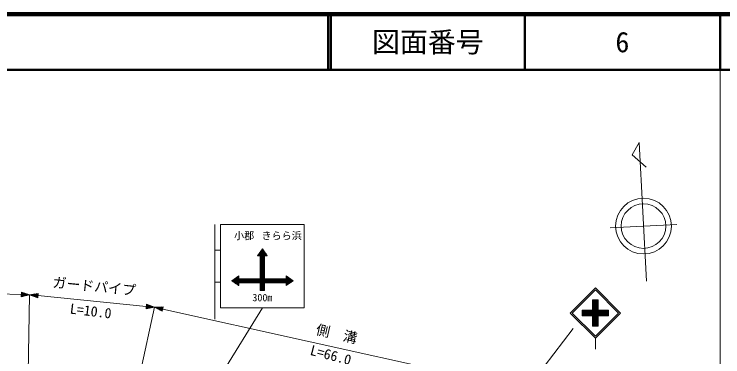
# Model space of a CAD drawing. Units: millimetres, scale not verified. Extents: x 40000 to 680000, y 20000 to 380000.
# Drawn here: x 452485 to 579500, y 318543 to 380000 of the extents above; entities that cross this region are included whole.
import ezdxf
from ezdxf.enums import TextEntityAlignment as Align

# ---------------------------------------------------------------- set-up
doc = ezdxf.new("R2010")
doc.units = ezdxf.units.MM
doc.header["$LTSCALE"] = 1000
for name, color, linetype, lineweight in [('M-BMK-SRVR', 3, 'Continuous', 13), ('M-STR-HTXT', 7, 'Continuous', 13), ('M-STR-STRC', 7, 'Continuous', 13), ('M-TTL', 2, 'Continuous', 140), ('M-TTL-BAND', 7, 'Continuous', 13), ('M-TTL-LINE', 7, 'Continuous', 50)]:
    doc.layers.add(name, color=color, linetype=linetype, lineweight=lineweight)
doc.layers.add('M-TTL-TXT', color=7, linetype='Continuous')
doc.styles.add('ＭＳ ゴシック', font='')
doc.styles.get('ＭＳ ゴシック').set_extended_font_data('MS Gothic')

msp = doc.modelspace()

# ---------------------------------------------------------------- linework, layer by layer
at = {"layer": 'M-BMK-SRVR'}
for p, q in [((564517, 356996), (563227, 354750)), ((565796, 332112), (564517, 356996)), ((563227, 354750), (565732, 352535)), ((559336, 341689), (571229, 342300))]:
    msp.add_line(p, q, dxfattribs=at)
for radius in [5000, 4000]:
    msp.add_circle((565282, 341988), radius, dxfattribs=at)
at = {"layer": 'M-STR-HTXT'}
for p, q in [((321756, 333011), (453760, 329715)), ((453770, 330117), (453750, 329313)), ((455259, 329678), (453750, 329313)), ((454052, 329386), (453752, 329394)), ((453754, 329474), (454354, 329459)), ((454656, 329532), (453756, 329554)), ((453758, 329635), (454957, 329605)), ((455259, 329678), (453760, 329715)), ((453762, 329796), (454961, 329766)), ((454664, 329853), (453764, 329876)), ((453766, 329956), (454366, 329941)), ((454068, 330029), (453768, 330037)), ((455259, 329678), (453770, 330117)), ((455259, 329678), (454740, 301949)), ((455259, 329678), (456792, 329928)), ((455259, 329678), (456712, 329128)), ((455259, 329678), (456752, 329528)), ((456744, 329448), (455550, 329568)), ((456760, 329608), (455566, 329728)), ((455840, 329458), (456736, 329368)), ((455872, 329778), (456768, 329688)), ((456728, 329288), (456131, 329348)), ((456776, 329768), (456179, 329828)), ((456421, 329238), (456720, 329208)), ((456485, 329878), (456784, 329848)), ((456712, 329128), (456792, 329928)), ((456752, 329528), (476153, 327578)), ((476193, 327978), (476113, 327178)), ((477064, 327648), (476169, 327738)), ((476177, 327818), (476774, 327758)), ((476484, 327868), (476185, 327898)), ((477645, 327428), (476193, 327978)), ((477645, 327428), (471080, 297378)), ((477645, 327428), (476113, 327178)), ((476419, 327228), (476121, 327258)), ((476129, 327338), (476726, 327278)), ((477032, 327328), (476137, 327418)), ((476145, 327498), (477339, 327378)), ((477645, 327428), (476153, 327578)), ((476161, 327658), (477355, 327538)), ((477645, 327428), (479197, 327496)), ((477645, 327428), (479023, 326711)), ((477645, 327428), (479110, 327103)), ((479092, 327025), (477921, 327284)), ((479127, 327182), (477956, 327441)), ((478196, 327141), (479075, 326946)), ((478266, 327455), (479145, 327260)), ((479058, 326868), (478472, 326998)), ((479162, 327339), (478576, 327469)), ((478747, 326854), (479040, 326790)), ((478886, 327482), (479179, 327417)), ((479023, 326711), (479197, 327496)), ((479110, 327103), (539398, 313753))]:
    msp.add_line(p, q, dxfattribs=at)
at = {"layer": 'M-STR-STRC'}
for p, q in [((488475, 342303), (488475, 325303)), ((489475, 342303), (489475, 327303)), ((489475, 342303), (504475, 342303)), ((504475, 342303), (504475, 327303)), ((496100, 336687), (496975, 337937)), ((496758, 337627), (497014, 337882)), ((496975, 337937), (497850, 336687)), ((488475, 337678), (489475, 337678)), ((496600, 336687), (496100, 336687)), ((496101, 336687), (497130, 337716)), ((496109, 336687), (496104, 336693)), ((496251, 336687), (496162, 336776)), ((496392, 336687), (496220, 336859)), ((496243, 336687), (497188, 337633)), ((496533, 336687), (496279, 336942)), ((497350, 336012), (496337, 337025)), ((496384, 336687), (497246, 337550)), ((497350, 336153), (496395, 337109)), ((496428, 337155), (497072, 337799)), ((497350, 336295), (496453, 337192)), ((497350, 336436), (496512, 337275)), ((496525, 336687), (497305, 337466)), ((497350, 336578), (496570, 337358)), ((496600, 336621), (497363, 337383)), ((496600, 336479), (497421, 337300)), ((496600, 336338), (497479, 337217)), ((496600, 336196), (497538, 337134)), ((496600, 336055), (497596, 337051)), ((496600, 336687), (496600, 332562)), ((496600, 335913), (497350, 336663)), ((497350, 335871), (496600, 336621)), ((497382, 336687), (496628, 337441)), ((497523, 336687), (496686, 337524)), ((497665, 336687), (496744, 337608)), ((497806, 336687), (496803, 337691)), ((497623, 337012), (496861, 337774)), ((497293, 337484), (496919, 337857)), ((497350, 336687), (497350, 332562)), ((497850, 336687), (497350, 336687)), ((497374, 336687), (497654, 336967)), ((497515, 336687), (497712, 336884)), ((497657, 336687), (497771, 336801)), ((497798, 336687), (497829, 336718)), ((496600, 335772), (497350, 336522)), ((497350, 335729), (496600, 336479)), ((496600, 335631), (497350, 336381)), ((497350, 335588), (496600, 336338)), ((496600, 335489), (497350, 336239)), ((497350, 335446), (496600, 336196)), ((496600, 335348), (497350, 336098)), ((497350, 335305), (496600, 336055)), ((496600, 335206), (497350, 335956)), ((497350, 335163), (496600, 335913)), ((496600, 335065), (497350, 335815)), ((497350, 335022), (496600, 335772)), ((496600, 334924), (497350, 335674)), ((497350, 334881), (496600, 335631)), ((496600, 334782), (497350, 335532)), ((497350, 334739), (496600, 335489)), ((496600, 334641), (497350, 335391)), ((497350, 334598), (496600, 335348)), ((496600, 334499), (497350, 335249)), ((497350, 334456), (496600, 335206)), ((496600, 334358), (497350, 335108)), ((497350, 334315), (496600, 335065)), ((496600, 334216), (497350, 334966)), ((497350, 334174), (496600, 334924)), ((496600, 334075), (497350, 334825)), ((497350, 334032), (496600, 334782)), ((496600, 333934), (497350, 334684)), ((497350, 333891), (496600, 334641)), ((496600, 333792), (497350, 334542)), ((497350, 333749), (496600, 334499)), ((496600, 333651), (497350, 334401)), ((497350, 333608), (496600, 334358)), ((496600, 333509), (497350, 334259)), ((497350, 333466), (496600, 334216)), ((496600, 333368), (497350, 334118)), ((497350, 333325), (496600, 334075)), ((491475, 332187), (492725, 333062)), ((491632, 332077), (492367, 332811)), ((491716, 332019), (492725, 333028)), ((491799, 331961), (492725, 332887)), ((493347, 331812), (492356, 332804)), ((492725, 332576), (492439, 332862)), ((492725, 332717), (492522, 332920)), ((492725, 332859), (492605, 332978)), ((492725, 333000), (492689, 333037)), ((492725, 333062), (492725, 332562)), ((495893, 331812), (497350, 333269)), ((496034, 331812), (497350, 333128)), ((496176, 331812), (497350, 332986)), ((496317, 331812), (497350, 332845)), ((496600, 333226), (497350, 333976)), ((497350, 333184), (496600, 333934)), ((496600, 333085), (497350, 333835)), ((497350, 333042), (496600, 333792)), ((496600, 332944), (497350, 333694)), ((497350, 332901), (496600, 333651)), ((496600, 332802), (497350, 333552)), ((497350, 332759), (496600, 333509)), ((496600, 332661), (497350, 333411)), ((497350, 332618), (496600, 333368)), ((498014, 331812), (496600, 333226)), ((497873, 331812), (496600, 333085)), ((497732, 331812), (496600, 332944)), ((497590, 331812), (496600, 332802)), ((500560, 331812), (501569, 332821)), ((501225, 332562), (501225, 333062)), ((501225, 333062), (502475, 332187)), ((501225, 333043), (501236, 333054)), ((501225, 332902), (501320, 332996)), ((502209, 332001), (501225, 332986)), ((501225, 332760), (501403, 332938)), ((501225, 332619), (501486, 332880)), ((502126, 331943), (501225, 332844)), ((502293, 332059), (501441, 332911)), ((488475, 331928), (489475, 331928)), ((492725, 331312), (491475, 332187)), ((491752, 331993), (491524, 332221)), ((491549, 332135), (491895, 332481)), ((492224, 331663), (491607, 332280)), ((492695, 331333), (491690, 332338)), ((492725, 331445), (491774, 332396)), ((492725, 331586), (491857, 332454)), ((491882, 331902), (492725, 332746)), ((492725, 331727), (491940, 332513)), ((491965, 331844), (492725, 332604)), ((492782, 331812), (492023, 332571)), ((492048, 331786), (492825, 332562)), ((492923, 331812), (492106, 332629)), ((492132, 331728), (492966, 332562)), ((493065, 331812), (492190, 332687)), ((492215, 331669), (493108, 332562)), ((493206, 331812), (492273, 332746)), ((492298, 331611), (493249, 332562)), ((492381, 331553), (493390, 332562)), ((492464, 331495), (492725, 331756)), ((492548, 331437), (492725, 331614)), ((492725, 332562), (496600, 332562)), ((492725, 331812), (496600, 331812)), ((492725, 331812), (492725, 331312)), ((493489, 331812), (492739, 332562)), ((492782, 331812), (493532, 332562)), ((493630, 331812), (492880, 332562)), ((492923, 331812), (493673, 332562)), ((493772, 331812), (493022, 332562)), ((493065, 331812), (493815, 332562)), ((493913, 331812), (493163, 332562)), ((493206, 331812), (493956, 332562)), ((494055, 331812), (493305, 332562)), ((493347, 331812), (494097, 332562)), ((494196, 331812), (493446, 332562)), ((493489, 331812), (494239, 332562)), ((494337, 331812), (493587, 332562)), ((493630, 331812), (494380, 332562)), ((494479, 331812), (493729, 332562)), ((493772, 331812), (494522, 332562)), ((494620, 331812), (493870, 332562)), ((493913, 331812), (494663, 332562)), ((494762, 331812), (494012, 332562)), ((494055, 331812), (494805, 332562)), ((494903, 331812), (494153, 332562)), ((494196, 331812), (494946, 332562)), ((495045, 331812), (494295, 332562)), ((494337, 331812), (495087, 332562)), ((495186, 331812), (494436, 332562)), ((494479, 331812), (495229, 332562)), ((495327, 331812), (494577, 332562)), ((494620, 331812), (495370, 332562)), ((495469, 331812), (494719, 332562)), ((494762, 331812), (495512, 332562)), ((495610, 331812), (494860, 332562)), ((494903, 331812), (495653, 332562)), ((495752, 331812), (495002, 332562)), ((495045, 331812), (495795, 332562)), ((495893, 331812), (495143, 332562)), ((495186, 331812), (495936, 332562)), ((496034, 331812), (495284, 332562)), ((495327, 331812), (496077, 332562)), ((496176, 331812), (495426, 332562)), ((495469, 331812), (496219, 332562)), ((496317, 331812), (495567, 332562)), ((495610, 331812), (496360, 332562)), ((496459, 331812), (495709, 332562)), ((495752, 331812), (496502, 332562)), ((497350, 331062), (495850, 332562)), ((497350, 331204), (495992, 332562)), ((497350, 331345), (496133, 332562)), ((497350, 331486), (496274, 332562)), ((497350, 331628), (496416, 332562)), ((496459, 331812), (497350, 332704)), ((497350, 331769), (496557, 332562)), ((497449, 331812), (496600, 332661)), ((496600, 331812), (497350, 332562)), ((496600, 331671), (497492, 332562)), ((496600, 331529), (497633, 332562)), ((496600, 331388), (497774, 332562)), ((496600, 331247), (497916, 332562)), ((496600, 331105), (498057, 332562)), ((496600, 331812), (496600, 330437)), ((496600, 330964), (497350, 331714)), ((497350, 330921), (496600, 331671)), ((496600, 330822), (497350, 331572)), ((497350, 330779), (496600, 331529)), ((497350, 332562), (501225, 332562)), ((497350, 331812), (497350, 330437)), ((497350, 331812), (501225, 331812)), ((498156, 331812), (497406, 332562)), ((497449, 331812), (498199, 332562)), ((498297, 331812), (497547, 332562)), ((497590, 331812), (498340, 332562)), ((498439, 331812), (497689, 332562)), ((497732, 331812), (498482, 332562)), ((498580, 331812), (497830, 332562)), ((497873, 331812), (498623, 332562)), ((498721, 331812), (497971, 332562)), ((498014, 331812), (498764, 332562)), ((498863, 331812), (498113, 332562)), ((498156, 331812), (498906, 332562)), ((499004, 331812), (498254, 332562)), ((498297, 331812), (499047, 332562)), ((499146, 331812), (498396, 332562)), ((498439, 331812), (499189, 332562)), ((499287, 331812), (498537, 332562)), ((498580, 331812), (499330, 332562)), ((499429, 331812), (498679, 332562)), ((498721, 331812), (499471, 332562)), ((499570, 331812), (498820, 332562)), ((498863, 331812), (499613, 332562)), ((499711, 331812), (498961, 332562)), ((499004, 331812), (499754, 332562)), ((499853, 331812), (499103, 332562)), ((499146, 331812), (499896, 332562)), ((499994, 331812), (499244, 332562)), ((499287, 331812), (500037, 332562)), ((500136, 331812), (499386, 332562)), ((499429, 331812), (500179, 332562)), ((500277, 331812), (499527, 332562)), ((499570, 331812), (500320, 332562)), ((500419, 331812), (499669, 332562)), ((499711, 331812), (500461, 332562)), ((500560, 331812), (499810, 332562)), ((499853, 331812), (500603, 332562)), ((500701, 331812), (499951, 332562)), ((499994, 331812), (500744, 332562)), ((500843, 331812), (500093, 332562)), ((500136, 331812), (500886, 332562)), ((500984, 331812), (500234, 332562)), ((500277, 331812), (501027, 332562)), ((501126, 331812), (500376, 332562)), ((500419, 331812), (501169, 332562)), ((501544, 331535), (500517, 332562)), ((501627, 331594), (500658, 332562)), ((500701, 331812), (501652, 332763)), ((501710, 331652), (500800, 332562)), ((500843, 331812), (501736, 332705)), ((501793, 331710), (500941, 332562)), ((500984, 331812), (501819, 332647)), ((501877, 331768), (501083, 332562)), ((501126, 331812), (501902, 332589)), ((501960, 331827), (501224, 332562)), ((502043, 331885), (501225, 332703)), ((501225, 331770), (501985, 332530)), ((501225, 331629), (502068, 332472)), ((501225, 331487), (502151, 332414)), ((501225, 331346), (502235, 332356)), ((502475, 332187), (501225, 331312)), ((501225, 331312), (501225, 331812)), ((501461, 331477), (501225, 331713)), ((501378, 331419), (501225, 331571)), ((501584, 331563), (502318, 332297)), ((502376, 332118), (501912, 332581)), ((502055, 331893), (502401, 332239)), ((502459, 332176), (502384, 332251)), ((492631, 331378), (492725, 331473)), ((492714, 331320), (492725, 331331)), ((496600, 330681), (497350, 331431)), ((497350, 330638), (496600, 331388)), ((496600, 330539), (497350, 331289)), ((497350, 330497), (496600, 331247)), ((497268, 330437), (496600, 331105)), ((497127, 330437), (496600, 330964)), ((496985, 330437), (496600, 330822)), ((496844, 330437), (496600, 330681)), ((496702, 330437), (496600, 330539)), ((496600, 330437), (497350, 330437)), ((496639, 330437), (497350, 331148)), ((496781, 330437), (497350, 331007)), ((496922, 330437), (497350, 330865)), ((497064, 330437), (497350, 330724)), ((497205, 330437), (497350, 330582)), ((497346, 330437), (497350, 330441)), ((501294, 331361), (501225, 331430)), ((552163, 326392), (556663, 330892)), ((552517, 326392), (556663, 330538)), ((561163, 326391), (556663, 330892)), ((560810, 326391), (556663, 330538)), ((555205, 325892), (557164, 327851)), ((555347, 325892), (557164, 327709)), ((556165, 328751), (556164, 326892)), ((556164, 327982), (556934, 328751)), ((556164, 327841), (557075, 328751)), ((556164, 327699), (557165, 328699)), ((556164, 327558), (557165, 328558)), ((556164, 327416), (557165, 328417)), ((556164, 327275), (557165, 328275)), ((556164, 327133), (557165, 328134)), ((557164, 327000), (556164, 328000)), ((556164, 326992), (557164, 327992)), ((558131, 325891), (556164, 327859)), ((557990, 325891), (556164, 327717)), ((556165, 328751), (557165, 328751)), ((556165, 328689), (556227, 328751)), ((556165, 328548), (556368, 328751)), ((556165, 328406), (556509, 328751)), ((556165, 328265), (556651, 328751)), ((556165, 328124), (556792, 328751)), ((557164, 327707), (556165, 328707)), ((557164, 327566), (556165, 328565)), ((557164, 327424), (556165, 328424)), ((557164, 327283), (556165, 328283)), ((557164, 327142), (556165, 328141)), ((557164, 327848), (556261, 328751)), ((557164, 327990), (556403, 328751)), ((557165, 328131), (556544, 328751)), ((557165, 328273), (556686, 328751)), ((557165, 328414), (556827, 328751)), ((557165, 328555), (556969, 328751)), ((557165, 328697), (557110, 328751)), ((557165, 328751), (557164, 326891)), ((496975, 327303), (475626, 292799)), ((489475, 327303), (504475, 327303)), ((554303, 326892), (554303, 325892)), ((554303, 326892), (556164, 326892)), ((554303, 326828), (554367, 326892)), ((554303, 326687), (554508, 326892)), ((554303, 326545), (554650, 326892)), ((554303, 326404), (554791, 326892)), ((554303, 326263), (554933, 326892)), ((554303, 326121), (555074, 326892)), ((554303, 325980), (555215, 326892)), ((555303, 325892), (554303, 326891)), ((555162, 325892), (554303, 326750)), ((555020, 325892), (554303, 326608)), ((554879, 325892), (554303, 326467)), ((554357, 325892), (555357, 326892)), ((555444, 325892), (554444, 326892)), ((554498, 325892), (555498, 326892)), ((555586, 325892), (554586, 326892)), ((554640, 325892), (555640, 326892)), ((555727, 325892), (554727, 326892)), ((554781, 325892), (555781, 326892)), ((555869, 325892), (554869, 326892)), ((554922, 325892), (555922, 326892)), ((556010, 325892), (555010, 326892)), ((555064, 325892), (556064, 326892)), ((556152, 325892), (555151, 326892)), ((557164, 325021), (555293, 326892)), ((557164, 325162), (555434, 326892)), ((555488, 325892), (557164, 327568)), ((557164, 325304), (555576, 326892)), ((555630, 325892), (557164, 327426)), ((557164, 325445), (555717, 326892)), ((555771, 325892), (557164, 327285)), ((557164, 325586), (555859, 326892)), ((555912, 325892), (557164, 327143)), ((557164, 325728), (556000, 326892)), ((556054, 325892), (557164, 327002)), ((557164, 325869), (556141, 326892)), ((557849, 325891), (556164, 327576)), ((557707, 325891), (556164, 327434)), ((557566, 325891), (556164, 327293)), ((557424, 325891), (556164, 327152)), ((557283, 325891), (556164, 327010)), ((556164, 325860), (557195, 326891)), ((556164, 325719), (557337, 326891)), ((556164, 325577), (557478, 326891)), ((556164, 325436), (557619, 326891)), ((556164, 325294), (557761, 326891)), ((556164, 325153), (557902, 326891)), ((556164, 325011), (558044, 326891)), ((557164, 326891), (559023, 326891)), ((557185, 325891), (558185, 326891)), ((558273, 325891), (557273, 326891)), ((557327, 325891), (558327, 326891)), ((558414, 325891), (557414, 326891)), ((557468, 325891), (558468, 326891)), ((558556, 325891), (557556, 326891)), ((557609, 325891), (558609, 326891)), ((558697, 325891), (557697, 326891)), ((557751, 325891), (558751, 326891)), ((558839, 325891), (557839, 326891)), ((557892, 325891), (558892, 326891)), ((558980, 325891), (557980, 326891)), ((558034, 325891), (559023, 326881)), ((559023, 325989), (558121, 326891)), ((558175, 325891), (559023, 326740)), ((559023, 326131), (558263, 326891)), ((558316, 325891), (559023, 326598)), ((559023, 326272), (558404, 326891)), ((558458, 325891), (559023, 326457)), ((559023, 326414), (558546, 326891)), ((559023, 326555), (558687, 326891)), ((559023, 326697), (558829, 326891)), ((559023, 326838), (558970, 326891)), ((559023, 326891), (559023, 325891)), ((552163, 326392), (556663, 321891)), ((552517, 326392), (556663, 322245)), ((554737, 325892), (554303, 326325)), ((554596, 325892), (554303, 326184)), ((554454, 325892), (554303, 326043)), ((554313, 325892), (554303, 325901)), ((554303, 325892), (556164, 325892)), ((556164, 325892), (556163, 324031)), ((556163, 324587), (557164, 325587)), ((556163, 324446), (557164, 325446)), ((556163, 324304), (557164, 325304)), ((556163, 324163), (557164, 325163)), ((557164, 324879), (556164, 325879)), ((556164, 324870), (557164, 325870)), ((557164, 324738), (556164, 325738)), ((556164, 324728), (557164, 325729)), ((557163, 324597), (556164, 325596)), ((557163, 324455), (556164, 325455)), ((557163, 324314), (556164, 325314)), ((557163, 324173), (556164, 325172)), ((556663, 322245), (560810, 326391)), ((556663, 321891), (561163, 326391)), ((557164, 325891), (557163, 324031)), ((557164, 325891), (559023, 325891)), ((558599, 325891), (559023, 326316)), ((558741, 325891), (559023, 326174)), ((558882, 325891), (559023, 326033)), ((556739, 324031), (556163, 324607)), ((556597, 324031), (556163, 324465)), ((556456, 324031), (556163, 324324)), ((556315, 324031), (556163, 324183)), ((556173, 324031), (556163, 324041)), ((556163, 324031), (557163, 324031)), ((557163, 324031), (556164, 325031)), ((557022, 324031), (556164, 324890)), ((556880, 324031), (556164, 324748)), ((556174, 324031), (557164, 325021)), ((556315, 324031), (557164, 324880)), ((556456, 324031), (557164, 324739)), ((556598, 324031), (557163, 324597)), ((556739, 324031), (557163, 324456)), ((556881, 324031), (557163, 324314)), ((557022, 324031), (557163, 324173)), ((556663, 321891), (556663, 319891))]:
    msp.add_line(p, q, dxfattribs=at)
msp.add_lwpolyline([(552654, 323622), (538820, 305423), (528182, 283770)], dxfattribs=at)
at = {"layer": 'M-TTL'}
msp.add_line((680000, 380000), (40000, 380000), dxfattribs=at)
at = {"layer": 'M-TTL-BAND'}
msp.add_line((579000, 20000), (579000, 370000), dxfattribs=at)
at = {"layer": 'M-TTL-LINE'}
for p, q in [((508747, 380000), (508747, 370000)), ((509247, 380000), (509247, 370000)), ((543997, 380000), (543997, 370000)), ((579000, 380000), (579000, 370000)), ((40000, 370000), (680000, 370000))]:
    msp.add_line(p, q, dxfattribs=at)

# ---------------------------------------------------------------- texts
at = {"layer": 'M-STR-HTXT', "style": 'ＭＳ ゴシック'}
for s, rotation, p in [('ガードパイプ', 354.325, (466696, 329739)), ('L=10.0', 353.005, (466033, 325314)), ('側\u3000溝', 347.027, (509963, 321248)), ('L=66.0', 345.495, (508872, 317452))]:
    msp.add_text(s, height=1833, rotation=rotation, dxfattribs=at).set_placement(p, align=Align.BOTTOM_CENTER)
at = {"layer": 'M-STR-STRC', "style": 'ＭＳ ゴシック'}
for s, p in [('小郡', (493699, 340270)), ('きらら浜', (500427, 340270)), ('300m', (496975, 329168))]:
    msp.add_text(s, height=1320, dxfattribs=at).set_placement(p, align=Align.MIDDLE_CENTER)
at = {"layer": 'M-TTL-TXT', "style": 'ＭＳ ゴシック'}
for s, p in [('図面番号', (526622, 375000)), ('6', (561497, 375000))]:
    msp.add_text(s, height=3666, dxfattribs=at).set_placement(p, align=Align.MIDDLE_CENTER)

doc.saveas('drawing.dxf')
